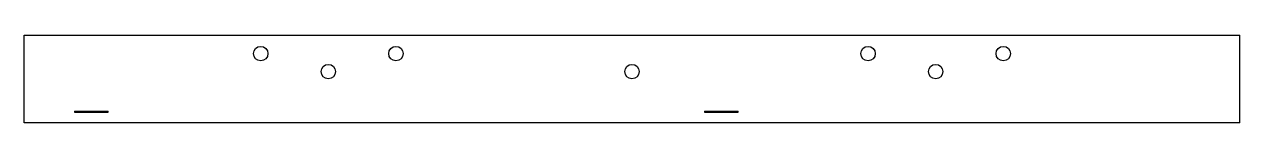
# Model space of a CAD drawing. Header units: millimetres. Extents: x 0 to 270, y 0 to 19.
import ezdxf

# ---------------------------------------------------------------- set-up
doc = ezdxf.new("R2010")
doc.units = ezdxf.units.MM

msp = doc.modelspace()

# ---------------------------------------------------------------- linework, layer by layer
at = {"color": 7, "linetype": 'Continuous', "lineweight": 25}
for p, q in [((-0.0762, 19.3562), (269.5962, 19.3562)), ((-0.0762, -0.0762), (-0.0762, 19.3562)), ((269.5962, -0.0762), (269.5962, 19.3562)), ((11.0762, 2.5038), (11.0762, 2.3062)), ((11.0762, 2.5038), (18.5438, 2.5038)), ((11.0762, 2.3062), (18.5438, 2.3062)), ((18.5438, 2.3062), (18.5438, 2.5038)), ((150.8362, 2.5038), (150.8362, 2.3062)), ((150.8362, 2.5038), (158.3038, 2.5038)), ((150.8362, 2.3062), (158.3038, 2.3062)), ((158.3038, 2.3062), (158.3038, 2.5038)), ((269.5962, -0.0762), (-0.0762, -0.0762))]:
    msp.add_line(p, q, dxfattribs=at)
for centre in [(52.38, 15.28), (82.38, 15.28), (187.14, 15.28), (217.14, 15.28), (67.38, 11.28), (134.76, 11.28), (202.14, 11.28)]:
    msp.add_circle(centre, 1.6, dxfattribs=at)

doc.saveas('drawing.dxf')
